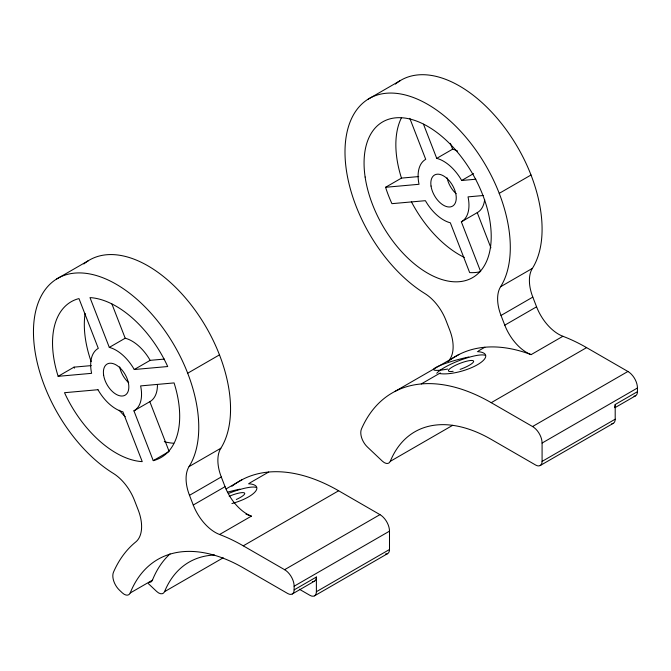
<?xml version="1.0" encoding="UTF-8"?>
<svg xmlns="http://www.w3.org/2000/svg" width="671" height="671" viewBox="0 0 671 671"><rect width="100%" height="100%" fill="white"/><g stroke="black" fill="none" stroke-linecap="round" stroke-linejoin="round"><path stroke-width="1.01" d="M56.683 278.977L88.471 260.625M368.22 99.115L400.008 80.763M58.151 376.322L91.608 373.328A35.966 20.767 60 0 1 98.293 348.375L78.977 298.587A89.914 51.91 60 0 0 58.151 376.322L74.045 367.138L91.281 365.603M480.025 271.763A89.914 51.91 60 0 1 469.658 272.594L450.342 222.806A35.966 20.767 60 0 1 425.389 200.679L391.931 203.665A89.914 51.91 60 0 1 385.573 187.284L401.468 178.109L418.704 176.565M109.306 347.393A35.966 20.767 60 0 1 134.259 369.52L167.716 366.534A89.914 51.91 60 0 0 89.989 297.605L109.306 347.393L125.2 338.218A35.966 20.767 60 0 1 150.153 360.344L164.345 359.077M423.476 124.185L436.729 158.356L452.623 149.18A35.966 20.767 60 0 1 457.505 151.009M134.259 369.52L150.153 360.344M436.729 158.356A35.966 20.767 60 0 1 461.682 180.482L473.6 173.596M187.687 373.219L219.476 354.867M499.224 193.365L531.013 175.005M149.826 401.677L169.142 451.466L153.248 460.65L133.932 410.853L149.826 401.677A35.966 20.767 60 0 0 157.433 384.844M480.671 271.612L461.354 221.816L477.249 212.64A35.966 20.767 60 0 0 484.663 199.648M189.063 466.588A116.888 67.486 60 0 0 143.493 305.372A116.888 67.486 60 0 0 34.884 315.076A116.888 67.486 60 0 0 113.282 473.365A35.966 20.767 60 0 1 134.426 500.239L138.201 509.952A35.966 20.767 60 0 1 135.727 541.983A197.811 114.204 60 0 0 113.508 572.128A13.487 7.784 60 0 0 119.455 590.161L122.298 592.854A8.991 5.192 60 0 0 130.191 592.996A170.837 98.629 60 0 1 243.271 567.859L287.775 593.55A8.991 5.192 60 0 0 294.133 589.876L294.133 586.211A13.487 7.784 60 0 0 284.596 569.687L243.271 545.833A197.811 114.204 60 0 0 219.585 534.493A35.966 20.767 60 0 1 193.256 505.028L189.49 495.324A35.966 20.767 60 0 1 189.063 466.588L220.851 448.236A116.888 67.486 60 0 0 193.659 308.207A116.888 67.486 60 0 0 83.858 263.963M634.011 396.2A8.991 5.192 60 0 0 637.45 391.663L637.45 387.997A13.487 7.784 60 0 0 627.913 371.474L586.588 347.62A197.811 114.204 60 0 0 562.902 336.28L531.113 354.632A35.966 20.767 60 0 1 504.785 325.167L501.019 315.462A35.966 20.767 60 0 1 500.6 286.735L532.388 268.375A116.888 67.486 60 0 0 505.196 128.346A116.888 67.486 60 0 0 395.387 84.101M189.49 495.324L221.279 476.964A35.966 20.767 60 0 1 220.851 448.236M501.019 315.462L532.808 297.11A35.966 20.767 60 0 1 532.388 268.375M193.256 505.028L225.045 486.676A35.966 20.767 60 0 0 251.373 516.142L219.585 534.493M504.785 325.167L536.574 306.815A35.966 20.767 60 0 0 562.902 336.28M226.077 488.933L242.265 479.589M394.85 391.487L459.165 354.405M249.629 483.045L268.702 472.032M421.287 383.938L440.361 372.925M478.507 350.899L484.865 347.234M130.191 592.996L152.443 580.147A170.837 98.629 60 0 1 170.073 553.894M243.271 545.833L338.637 490.769L379.962 514.632A13.487 7.784 60 0 1 389.499 531.147L389.499 549.499A8.991 5.192 60 0 1 385.481 554.011M637.45 391.663L615.198 404.512L615.198 419.199L542.084 461.405A8.991 5.192 60 0 1 535.726 465.078L491.222 439.388A152.854 88.245 60 0 0 390.262 461.354A8.991 5.192 60 0 1 382.386 461.178L367.406 447.003A13.487 7.784 60 0 1 361.468 428.97A197.811 114.204 60 0 1 491.222 402.675L586.588 347.62M148.241 583.502L156.687 591.486A8.991 5.192 60 0 0 164.554 591.663L223.2 557.802M390.262 461.354L452.707 425.297M284.596 569.687L379.962 514.632M491.222 402.675L532.548 426.538L627.913 371.474M294.133 586.211L389.499 531.147M542.084 461.405L542.084 443.053L637.45 387.997M294.133 589.876L316.385 577.035L316.385 591.713A8.991 5.192 60 0 1 310.027 595.387L299.341 589.222M292.271 593.994L314.523 581.145M614.921 407.708L635.588 395.781M316.385 591.713L389.499 549.499M314.523 595.831L387.637 553.617M540.222 465.523L613.336 423.309M385.573 187.284L419.031 184.29A35.966 20.767 60 0 1 425.716 159.337L409.813 118.339M461.682 180.482L475.882 179.216M483.246 195.513L468.039 196.871A35.966 20.767 60 0 1 461.354 221.816M532.808 297.11L536.574 306.815M450.35 143.326L452.623 149.18M477.249 212.64L490.887 247.792M221.279 476.964L225.045 486.676M111.94 304.047L125.2 338.218M128.715 382.722A17.983 10.384 60 0 1 119.673 366.878M231.898 486.282A197.811 114.204 60 0 1 338.637 490.769M173.714 443.254A89.914 51.91 60 0 1 164.294 441.661M125.192 416.725A89.914 51.91 60 0 1 119.212 410.216M91.139 361.568A89.914 51.91 60 0 1 85.116 313.441M228.752 493.361A26.974 5.704 -21.2 0 1 255.953 487.372M248.488 483.766A26.915 8.614 -16.2 0 1 255.282 491.667A26.915 8.614 -16.2 0 1 231.914 503.544M227.888 492.061A26.915 3.489 -14.8 0 1 239.924 489.151M245.989 514.221A197.811 114.204 60 0 1 251.373 516.142M229.188 496.28A13.487 2.852 -21.2 0 1 244.244 492.841A13.487 2.852 -21.2 0 1 236.309 499.492M164.554 591.663A152.854 88.245 60 0 1 214.544 555.018M152.443 580.147A8.991 5.192 60 0 1 149.264 582.336M316.385 577.035A8.991 5.192 60 0 1 312.367 581.539M153.248 460.65A89.914 51.91 60 0 0 174.074 382.915L140.616 385.909A35.966 20.767 60 0 1 133.932 410.853M74.372 368.169A89.914 51.91 60 0 1 74.045 367.138M500.6 286.735A116.888 67.486 60 0 0 455.022 125.511A116.888 67.486 60 0 0 346.421 135.215A116.888 67.486 60 0 0 424.81 293.504A35.966 20.767 60 0 1 445.963 320.377L449.729 330.09A35.966 20.767 60 0 1 449.411 359.882M532.548 426.538A13.487 7.784 60 0 1 542.084 443.053M477.375 351.621A26.915 8.614 -16.2 0 1 477.366 364.772A26.915 8.614 -16.2 0 1 439.27 373.495M447.75 369.033A26.915 3.489 -14.8 0 1 435.89 367.44A26.915 3.489 -14.8 0 1 468.811 357.006M436.762 373.269A26.974 5.704 -21.2 0 1 460.281 360.193A26.974 5.704 -21.2 0 1 484.839 355.227M447.968 361.56A197.811 114.204 60 0 1 531.113 354.632M453.143 371.289A13.487 2.852 -21.2 0 1 454.175 365.972A13.487 2.852 -21.2 0 1 473.24 360.755A13.487 2.852 -21.2 0 1 460.121 369.385M615.198 404.512A8.991 5.192 60 0 1 614.485 407.473M615.198 419.199A8.991 5.192 60 0 1 611.759 423.728M464.298 257.412A89.914 51.91 60 0 1 411.39 201.761M401.468 178.109A89.914 51.91 60 0 1 401.426 117.853M456.137 193.684A17.983 10.384 60 0 1 447.096 177.84M97.966 389.717L64.508 392.703A89.914 51.91 60 0 0 142.235 461.631L122.919 411.843A35.966 20.767 60 0 1 97.966 389.717M103.611 375.072A17.983 10.384 60 0 0 124.37 395.555A17.983 10.384 60 0 0 120.361 368.228A17.983 10.384 60 0 0 103.611 375.072M365.125 177.018A89.914 51.91 60 0 0 468.92 279.421A89.914 51.91 60 0 0 448.882 142.822A89.914 51.91 60 0 0 365.125 177.018M431.034 186.035A17.983 10.384 60 0 0 451.793 206.517A17.983 10.384 60 0 0 447.783 179.191A17.983 10.384 60 0 0 431.034 186.035"/></g></svg>
